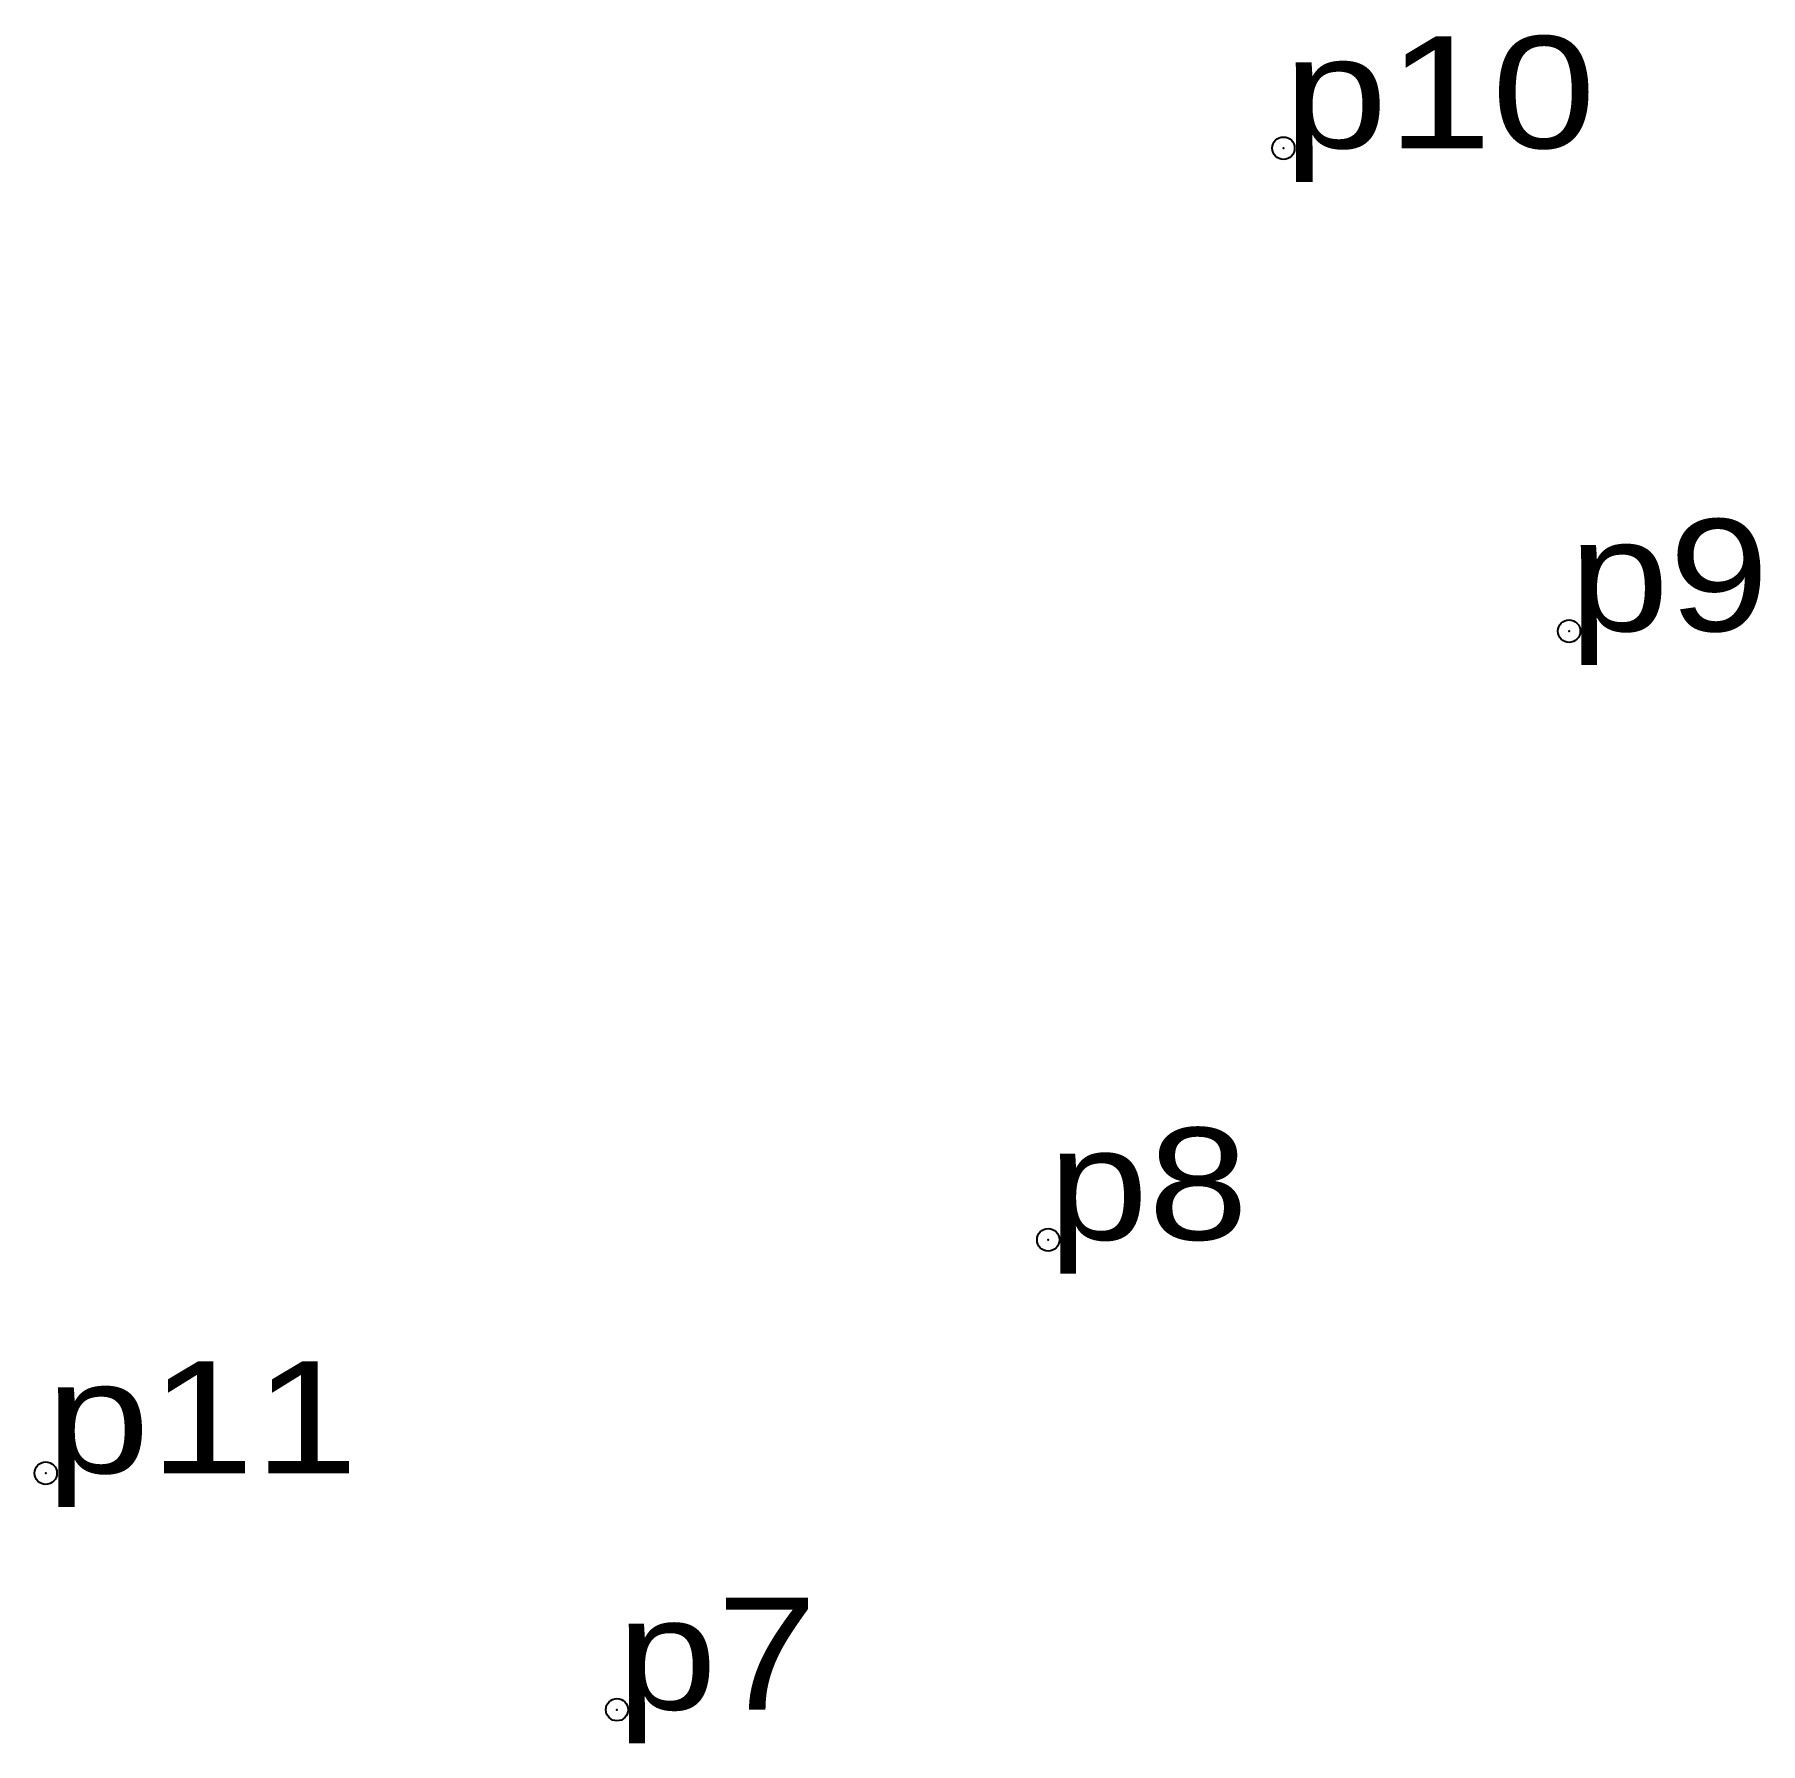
# Model space of a CAD drawing. Header units: metres. Extents: x 534627 to 551823, y 1837013 to 1851188.
# Drawn here: x 551538.13 to 551565.87, y 1840499.96 to 1840527.42 of the extents above.
import ezdxf

# ---------------------------------------------------------------- set-up
doc = ezdxf.new("R2010")
doc.units = ezdxf.units.M
doc.header["$LTSCALE"] = 0.72
doc.header["$PDMODE"] = 32
doc.header["$PDSIZE"] = 0.36
doc.layers.add('12', color=7, linetype='Continuous')
doc.layers.add('7', color=7, linetype='Continuous')

msp = doc.modelspace()

# ---------------------------------------------------------------- linework, layer by layer
at = {"layer": '7'}
for p in [(551558.2, 1840525.59), (551562.79, 1840517.83), (551554.42, 1840508.05), (551538.31, 1840504.3), (551547.49, 1840500.5)]:
    msp.add_point(p, dxfattribs=at)

# ---------------------------------------------------------------- texts
at = {"layer": '12'}
for s, width, p in [('p10', 1.25, (551558.2, 1840525.59)), ('p9', 1.2, (551562.79, 1840517.83)), ('p8', 1.2, (551554.42, 1840508.05)), ('p11', 1.25, (551538.31, 1840504.3)), ('p7', 1.2, (551547.49, 1840500.5))]:
    msp.add_text(s, height=1.8, dxfattribs=dict(at, width=width)).set_placement(p)

doc.saveas('drawing.dxf')
